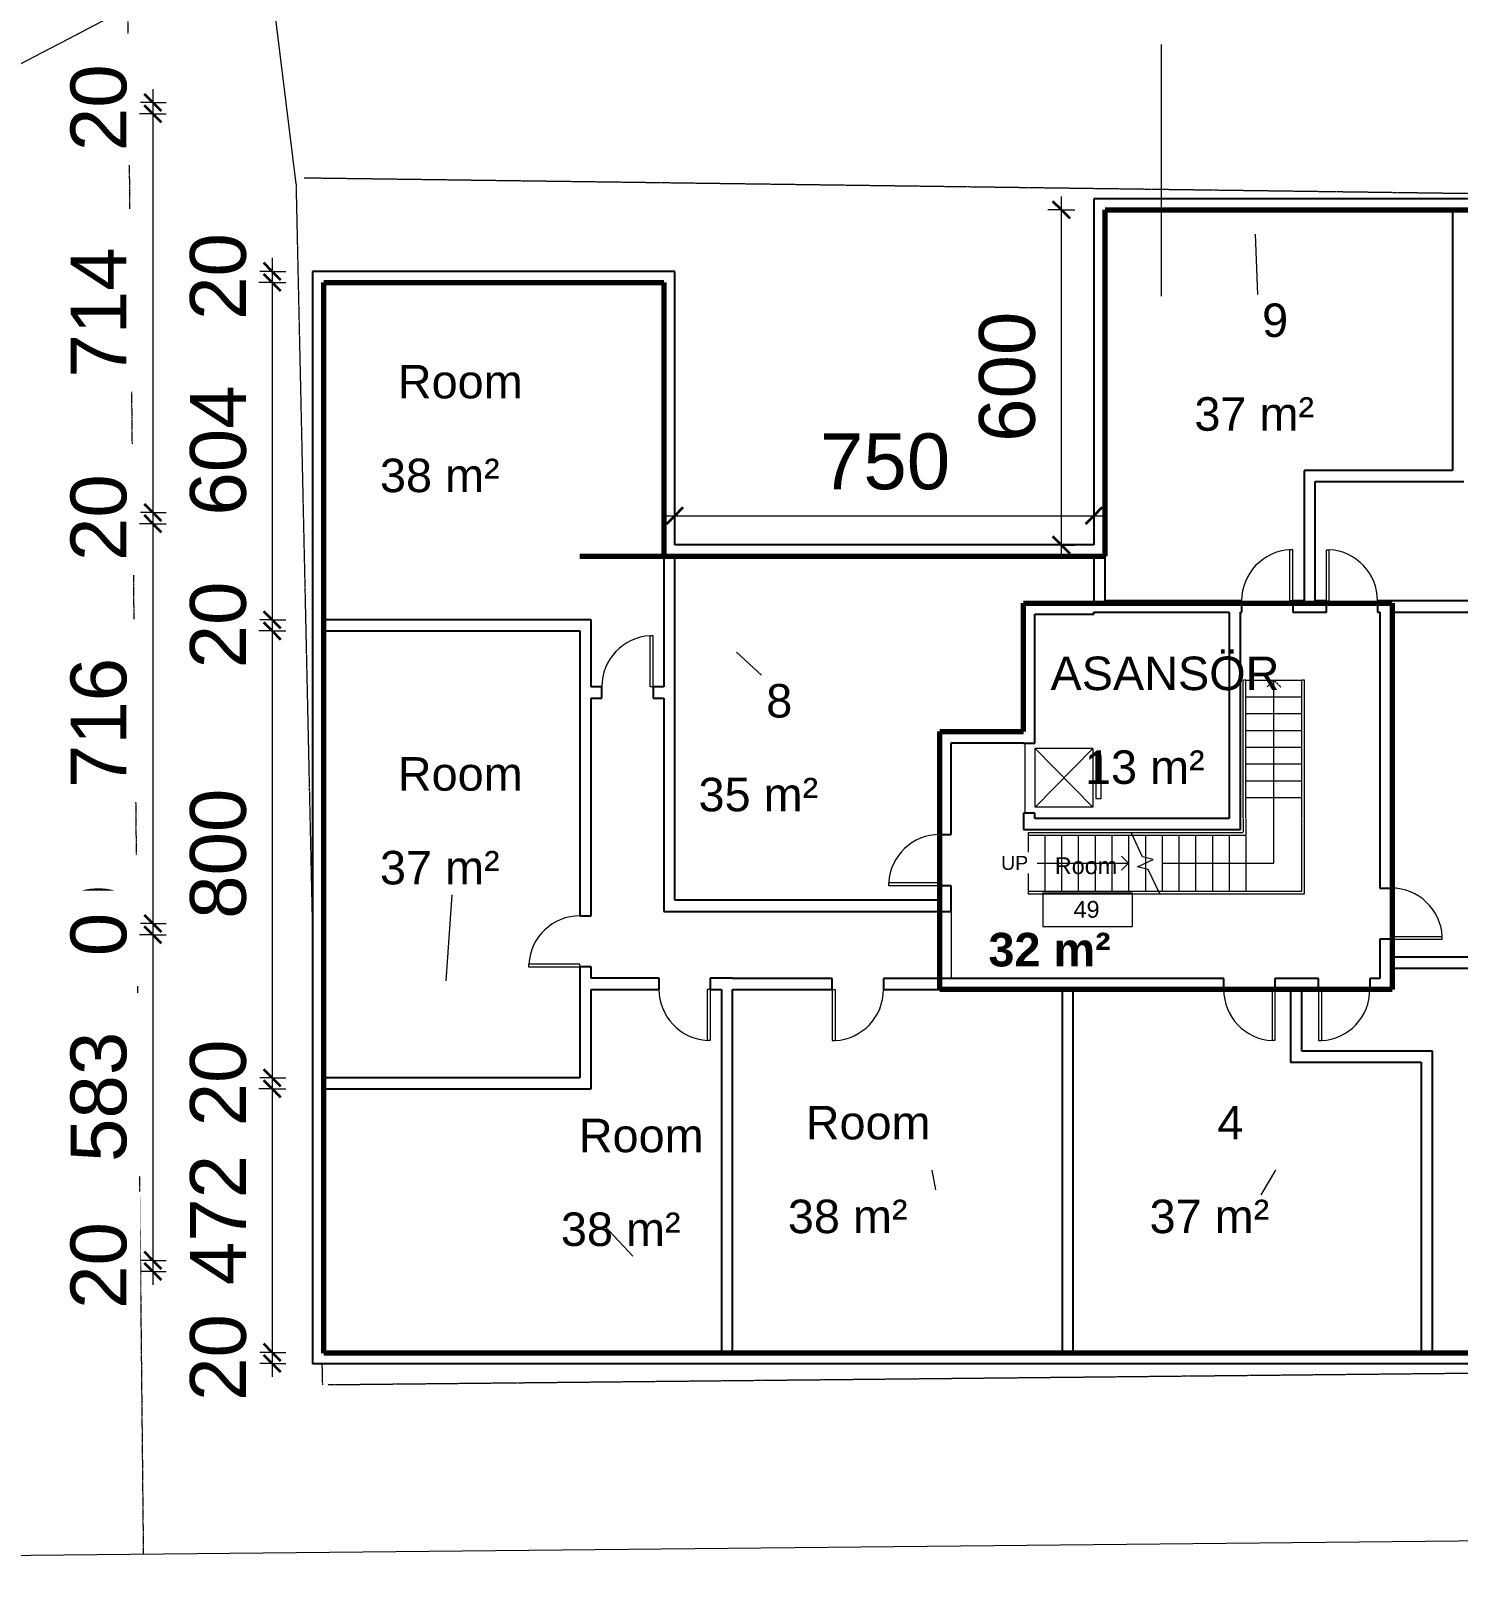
# Model space of a CAD drawing. Header units: millimetres. Extents: x -44686 to 44686, y -36527 to 36527.
# Drawn here: x -202 to 25350, y -16738 to 10827 of the extents above; entities that cross this region are included whole.
import ezdxf

# ---------------------------------------------------------------- set-up
doc = ezdxf.new("R2010")
doc.units = ezdxf.units.MM
for name, pattern in [('Center', [29.999999, 12, -6, 6, -6]), ('Demolished', [4.8, 3.2, -1.6]), ('Overhead', [3.96875, 2.38125, -1.5875])]:
    doc.linetypes.add(name, pattern=pattern)
for name, color, linetype, lineweight in [('A-ANNO-DIMS', 211, 'Continuous', 9), ('A-ANNO-DIMS-100', 211, 'Continuous', 9), ('A-AREA', 32, 'Continuous', 9), ('A-AREA-BNDY', 1, 'Continuous', 70), ('A-AREA-IDEN', 2, 'Continuous', 9), ('A-DETL', 90, 'Continuous', 9), ('A-DETL-CNTR', 5, 'Center', 9), ('A-DETL-DEMO', 6, 'Demolished', 9), ('A-DOOR', 31, 'Continuous', 9), ('A-WALL', 113, 'Continuous', 9), ('Q-SPCQ', 91, 'Continuous', 9), ('S-STRS', 31, 'Continuous', 9), ('S-STRS-ANNO', 31, 'Overhead', 9), ('S-STRS-IDEN', 31, 'Continuous', 9), ('S-STRS-MBND', 31, 'Overhead', 9)]:
    doc.layers.add(name, color=color, linetype=linetype, lineweight=lineweight)
doc.styles.add('Arial', font='arial.ttf', dxfattribs={"height": 250})
doc.styles.add('Arial_1', font='arial.ttf', dxfattribs={"height": 600})
doc.styles.add('Arial_2', font='arial.ttf', dxfattribs={"height": 300})
doc.styles.add('Arial_3', font='arial.ttf', dxfattribs={"height": 1000})
doc.styles.add('Arial_B', font='arialbd.ttf', dxfattribs={"height": 600})
doc.dimstyles.new('Diagonal_-_2_5mm_Arial_3', dxfattribs={"dimscale": 304.8, "dimtxt": 1020.2594, "dimasz": 0.984252, "dimexe": 0.787402, "dimexo": 0.0625, "dimgap": 0.574147, "dimtad": 1, "dimdec": 0, "dimlfac": 0.1, "dimzin": 0, "dimdsep": 46, "dimtxsty": 'Arial_3', "dimblk1": 'OBLIQUE', "dimblk2": 'OBLIQUE', "dimsah": 1, "dimcen": 0.09, "dimdle": 0.787402, "dimazin": 0, "dimtfac": 1, "dimtdec": 4, "dimtix": 1, "dimtmove": 0, "dimatfit": 3, "dimfxl": 0.787402, "dimfxlon": 1, "dimtvp": 1, "dimtfill": 1, "dimtolj": 1, "dimtzin": 0, "dimarcsym": 2})

# ---------------------------------------------------------------- blocks, each defined once
blk = doc.blocks.new('M_Single-Flush - 0915 x 2134mm-469506-Level 1')
at = {"layer": 'A-DOOR', "lineweight": 18}
for p, q in [((406, -100), (406, -1015)), ((458, -100), (406, -100)), ((458, -100), (458, -1015)), ((458, -1015), (406, -1015))]:
    blk.add_line(p, q, dxfattribs=at)
at = {"layer": 'A-DOOR'}
blk.add_arc((458, -100), 917, 180, 266.8107, dxfattribs=at)
blk = doc.blocks.new('M_Single-Flush - 0915 x 2134mm-469677-Level 1')
at = {"layer": 'A-DOOR', "lineweight": 18}
for p, q in [((406, 100), (406, 1015)), ((458, 1015), (406, 1015)), ((458, 100), (458, 1015)), ((458, 100), (406, 100))]:
    blk.add_line(p, q, dxfattribs=at)
at = {"layer": 'A-DOOR'}
blk.add_arc((458, 100), 917, 93.1893, 180, dxfattribs=at)
blk = doc.blocks.new('M_Electric Lift-4 person wall based - Type 1-505162-Level 1')
at = {"layer": 'Q-SPCQ'}
for p, q in [((-505, 75), (750, 75)), ((650, -1140), (-400, -105)), ((650, -105), (-400, -1140)), ((-400, -105), (650, -105)), ((-400, -1140), (-400, -105)), ((650, -1140), (650, -105)), ((650, -1140), (-400, -1140)), ((-245, -1190), (-245, -1290)), ((525, -1190), (-245, -1190)), ((-245, -1290), (525, -1290)), ((525, -1290), (525, -1190))]:
    blk.add_line(p, q, dxfattribs=at)
blk = doc.blocks.new('M_Room Tag xxx - Room Tag-387598-Level 1')
at = {"layer": 'A-AREA-IDEN'}
for p, q in [((-8, 3), (8, 3)), ((-8, 3), (-8, -3)), ((8, 3), (8, -3)), ((-8, -3), (8, -3))]:
    blk.add_line(p, q, dxfattribs=at)
blk = doc.blocks.new('DIMBLOCK31-Level 1')
at = {"layer": 'A-ANNO-DIMS-100', "lineweight": 35}
for p, q in [((4121, 6519), (3971, 6669)), ((4121, 6319), (3971, 6469)), ((4121, 6519), (4271, 6369)), ((4121, 6319), (4271, 6169))]:
    blk.add_line(p, q, dxfattribs=at)
at = {"layer": 'A-ANNO-DIMS-100'}
for p, q in [((4121, 6759), (4121, 6319)), ((4121, 6519), (3881, 6519)), ((4121, 6519), (4361, 6519)), ((4121, 6319), (3881, 6319)), ((4121, 6319), (4361, 6319))]:
    blk.add_line(p, q, dxfattribs=at)
at = {"layer": 'A-ANNO-DIMS-100', "color": 0, "insert": (2648, 5650), "char_height": 1000, "width": 1845.88, "attachment_point": 1, "rotation": 90, "line_spacing_factor": 0.941778, "style": 'Arial_3', "bg_fill": 3, "box_fill_scale": 1.25, "bg_fill_color": 256, "bg_fill_true_color": 13158600, "bg_fill_transparency": 0}
blk.add_mtext('20', dxfattribs=at)
blk = doc.blocks.new('_Oblique')
at = {"color": 0, "linetype": 'ByBlock', "lineweight": -2}
blk.add_line((-0.5, -0.5), (0.5, 0.5), dxfattribs=at)
blk = doc.blocks.new('DIMBLOCK32-Level 1')
at = {"layer": 'A-ANNO-DIMS-100', "lineweight": 35}
for p, q in [((4121, 6319), (3971, 6469)), ((4121, 6319), (4271, 6169)), ((4121, 280), (3971, 430)), ((4121, 280), (4271, 130))]:
    blk.add_line(p, q, dxfattribs=at)
at = {"layer": 'A-ANNO-DIMS-100'}
for p, q in [((4121, 6319), (3881, 6319)), ((4121, 6319), (4121, 280)), ((4121, 6319), (4361, 6319)), ((4121, 280), (3881, 280)), ((4121, 280), (4361, 280))]:
    blk.add_line(p, q, dxfattribs=at)
at = {"layer": 'A-ANNO-DIMS-100', "color": 0, "insert": (2648, 2146), "char_height": 1000, "width": 2768.83, "attachment_point": 1, "rotation": 90, "line_spacing_factor": 0.941778, "style": 'Arial_3', "bg_fill": 3, "box_fill_scale": 1.25, "bg_fill_color": 256, "bg_fill_true_color": 13158600, "bg_fill_transparency": 0}
blk.add_mtext('604', dxfattribs=at)
blk = doc.blocks.new('DIMBLOCK33-Level 1')
at = {"layer": 'A-ANNO-DIMS-100'}
for p, q in [((4121, 280), (3881, 280)), ((4121, 280), (4121, 80)), ((4121, 280), (4361, 280)), ((4121, 80), (3881, 80)), ((4121, 80), (4361, 80))]:
    blk.add_line(p, q, dxfattribs=at)
at = {"layer": 'A-ANNO-DIMS-100', "lineweight": 35}
for p, q in [((4121, 280), (3971, 430)), ((4121, 280), (4271, 130)), ((4121, 80), (3971, 230)), ((4121, 80), (4271, -70))]:
    blk.add_line(p, q, dxfattribs=at)
at = {"layer": 'A-ANNO-DIMS-100', "color": 0, "insert": (2648, -589), "char_height": 1000, "width": 1845.88, "attachment_point": 1, "rotation": 90, "line_spacing_factor": 0.941778, "style": 'Arial_3', "bg_fill": 3, "box_fill_scale": 1.25, "bg_fill_color": 256, "bg_fill_true_color": 13158600, "bg_fill_transparency": 0}
blk.add_mtext('20', dxfattribs=at)
blk = doc.blocks.new('DIMBLOCK34-Level 1')
at = {"layer": 'A-ANNO-DIMS-100'}
for p, q in [((4121, 80), (3881, 80)), ((4121, 80), (4121, -7920)), ((4121, 80), (4361, 80)), ((4121, -7920), (3881, -7920)), ((4121, -7920), (4361, -7920))]:
    blk.add_line(p, q, dxfattribs=at)
at = {"layer": 'A-ANNO-DIMS-100', "lineweight": 35}
for p, q in [((4121, 80), (3971, 230)), ((4121, 80), (4271, -70)), ((4121, -7920), (3971, -7770)), ((4121, -7920), (4271, -8070))]:
    blk.add_line(p, q, dxfattribs=at)
at = {"layer": 'A-ANNO-DIMS-100', "color": 0, "insert": (2648, -5074), "char_height": 1000, "width": 2768.83, "attachment_point": 1, "rotation": 90, "line_spacing_factor": 0.941778, "style": 'Arial_3', "bg_fill": 3, "box_fill_scale": 1.25, "bg_fill_color": 256, "bg_fill_true_color": 13158600, "bg_fill_transparency": 0}
blk.add_mtext('800', dxfattribs=at)
blk = doc.blocks.new('DIMBLOCK35-Level 1')
at = {"layer": 'A-ANNO-DIMS-100'}
for p, q in [((4121, -7920), (3881, -7920)), ((4121, -7920), (4121, -8120)), ((4121, -7920), (4361, -7920)), ((4121, -8120), (3881, -8120)), ((4121, -8120), (4361, -8120))]:
    blk.add_line(p, q, dxfattribs=at)
at = {"layer": 'A-ANNO-DIMS-100', "lineweight": 35}
for p, q in [((4121, -7920), (3971, -7770)), ((4121, -8120), (3971, -7970)), ((4121, -7920), (4271, -8070)), ((4121, -8120), (4271, -8270))]:
    blk.add_line(p, q, dxfattribs=at)
at = {"layer": 'A-ANNO-DIMS-100', "color": 0, "insert": (2648, -8789), "char_height": 1000, "width": 1845.88, "attachment_point": 1, "rotation": 90, "line_spacing_factor": 0.941778, "style": 'Arial_3', "bg_fill": 3, "box_fill_scale": 1.25, "bg_fill_color": 256, "bg_fill_true_color": 13158600, "bg_fill_transparency": 0}
blk.add_mtext('20', dxfattribs=at)
blk = doc.blocks.new('DIMBLOCK36-Level 1')
at = {"layer": 'A-ANNO-DIMS-100', "lineweight": 35}
for p, q in [((4121, -8120), (3971, -7970)), ((4121, -8120), (4271, -8270)), ((4121, -12837), (3971, -12687)), ((4121, -12837), (4271, -12987))]:
    blk.add_line(p, q, dxfattribs=at)
at = {"layer": 'A-ANNO-DIMS-100'}
for p, q in [((4121, -8120), (3881, -8120)), ((4121, -8120), (4121, -12837)), ((4121, -8120), (4361, -8120)), ((4121, -12837), (3881, -12837)), ((4121, -12837), (4361, -12837))]:
    blk.add_line(p, q, dxfattribs=at)
at = {"layer": 'A-ANNO-DIMS-100', "color": 0, "insert": (2648, -11632), "char_height": 1000, "width": 2768.83, "attachment_point": 1, "rotation": 90, "line_spacing_factor": 0.941778, "style": 'Arial_3', "bg_fill": 3, "box_fill_scale": 1.25, "bg_fill_color": 256, "bg_fill_true_color": 13158600, "bg_fill_transparency": 0}
blk.add_mtext('472', dxfattribs=at)
blk = doc.blocks.new('DIMBLOCK37-Level 1')
at = {"layer": 'A-ANNO-DIMS-100'}
for p, q in [((4121, -12837), (3881, -12837)), ((4121, -12837), (4121, -13277)), ((4121, -12837), (4361, -12837)), ((4121, -13037), (3881, -13037)), ((4121, -13037), (4361, -13037))]:
    blk.add_line(p, q, dxfattribs=at)
at = {"layer": 'A-ANNO-DIMS-100', "lineweight": 35}
for p, q in [((4121, -12837), (3971, -12687)), ((4121, -13037), (3971, -12887)), ((4121, -12837), (4271, -12987)), ((4121, -13037), (4271, -13187))]:
    blk.add_line(p, q, dxfattribs=at)
at = {"layer": 'A-ANNO-DIMS-100', "color": 0, "insert": (2648, -13706), "char_height": 1000, "width": 1845.88, "attachment_point": 1, "rotation": 90, "line_spacing_factor": 0.941778, "style": 'Arial_3', "bg_fill": 3, "box_fill_scale": 1.25, "bg_fill_color": 256, "bg_fill_true_color": 13158600, "bg_fill_transparency": 0}
blk.add_mtext('20', dxfattribs=at)
blk = doc.blocks.new('DIMBLOCK38-Level 1')
at = {"layer": 'A-ANNO-DIMS-100', "lineweight": 35}
for p, q in [((18246, 7619), (18096, 7769)), ((18246, 7619), (18396, 7469)), ((18246, 1619), (18096, 1769)), ((18246, 1619), (18396, 1469))]:
    blk.add_line(p, q, dxfattribs=at)
at = {"layer": 'A-ANNO-DIMS-100'}
for p, q in [((18246, 1379), (18246, 7859)), ((18246, 7619), (18006, 7619)), ((18246, 7619), (18486, 7619)), ((18246, 1619), (18006, 1619)), ((18246, 1619), (18486, 1619))]:
    blk.add_line(p, q, dxfattribs=at)
at = {"layer": 'A-ANNO-DIMS-100', "color": 0, "insert": (16772, 3466), "char_height": 1000, "width": 2768.83, "attachment_point": 1, "rotation": 90, "line_spacing_factor": 0.941778, "style": 'Arial_3', "bg_fill": 3, "box_fill_scale": 1.25, "bg_fill_color": 256, "bg_fill_true_color": 13158600, "bg_fill_transparency": 0}
blk.add_mtext('600', dxfattribs=at)
blk = doc.blocks.new('DIMBLOCK39-Level 1')
at = {"layer": 'A-ANNO-DIMS-100'}
for p, q in [((11329, 2144), (11329, 2384)), ((18829, 2144), (18829, 2384)), ((11089, 2144), (19069, 2144)), ((11329, 2144), (11329, 1904)), ((18829, 2144), (18829, 1904))]:
    blk.add_line(p, q, dxfattribs=at)
at = {"layer": 'A-ANNO-DIMS-100', "lineweight": 35}
for p, q in [((11329, 2144), (11479, 2294)), ((18829, 2144), (18979, 2294)), ((11329, 2144), (11179, 1994)), ((18829, 2144), (18679, 1994))]:
    blk.add_line(p, q, dxfattribs=at)
at = {"layer": 'A-ANNO-DIMS-100', "color": 0, "insert": (13925, 3617), "char_height": 1000, "width": 2768.83, "attachment_point": 1, "line_spacing_factor": 0.941778, "style": 'Arial_3', "bg_fill": 3, "box_fill_scale": 1.25, "bg_fill_color": 256, "bg_fill_true_color": 13158600, "bg_fill_transparency": 0}
blk.add_mtext('750', dxfattribs=at)
blk = doc.blocks.new('DIMBLOCK46-Level 1')
at = {"layer": 'A-ANNO-DIMS-100', "lineweight": 35}
for p, q in [((1982, 9541), (1832, 9691)), ((1982, 9341), (1832, 9491)), ((1982, 9541), (2132, 9391)), ((1982, 9341), (2132, 9191))]:
    blk.add_line(p, q, dxfattribs=at)
at = {"layer": 'A-ANNO-DIMS-100'}
for p, q in [((1982, 9781), (1982, 9341)), ((1982, 9541), (1742, 9541)), ((1982, 9541), (2222, 9541)), ((1982, 9341), (1742, 9341)), ((1982, 9341), (2222, 9341))]:
    blk.add_line(p, q, dxfattribs=at)
at = {"layer": 'A-ANNO-DIMS-100', "color": 0, "insert": (509, 8672), "char_height": 1000, "width": 1845.88, "attachment_point": 1, "rotation": 90, "line_spacing_factor": 0.941778, "style": 'Arial_3', "bg_fill": 3, "box_fill_scale": 1.25, "bg_fill_color": 256, "bg_fill_true_color": 13158600, "bg_fill_transparency": 0}
blk.add_mtext('20', dxfattribs=at)
blk = doc.blocks.new('DIMBLOCK47-Level 1')
at = {"layer": 'A-ANNO-DIMS-100', "lineweight": 35}
for p, q in [((1982, 9341), (1832, 9491)), ((1982, 9341), (2132, 9191)), ((1982, 2201), (1832, 2351)), ((1982, 2201), (2132, 2051))]:
    blk.add_line(p, q, dxfattribs=at)
at = {"layer": 'A-ANNO-DIMS-100'}
for p, q in [((1982, 9341), (1742, 9341)), ((1982, 9341), (1982, 2201)), ((1982, 9341), (2222, 9341)), ((1982, 2201), (1742, 2201)), ((1982, 2201), (2222, 2201))]:
    blk.add_line(p, q, dxfattribs=at)
at = {"layer": 'A-ANNO-DIMS-100', "color": 0, "insert": (509, 4617), "char_height": 1000, "width": 2768.83, "attachment_point": 1, "rotation": 90, "line_spacing_factor": 0.941778, "style": 'Arial_3', "bg_fill": 3, "box_fill_scale": 1.25, "bg_fill_color": 256, "bg_fill_true_color": 13158600, "bg_fill_transparency": 0}
blk.add_mtext('714', dxfattribs=at)
blk = doc.blocks.new('DIMBLOCK48-Level 1')
at = {"layer": 'A-ANNO-DIMS-100', "lineweight": 35}
for p, q in [((1982, 2201), (1832, 2351)), ((1982, 2001), (1832, 2151)), ((1982, 2201), (2132, 2051)), ((1982, 2001), (2132, 1851))]:
    blk.add_line(p, q, dxfattribs=at)
at = {"layer": 'A-ANNO-DIMS-100'}
for p, q in [((1982, 2201), (1742, 2201)), ((1982, 2001), (1742, 2001)), ((1982, 2201), (1982, 2001)), ((1982, 2201), (2222, 2201)), ((1982, 2001), (2222, 2001))]:
    blk.add_line(p, q, dxfattribs=at)
at = {"layer": 'A-ANNO-DIMS-100', "color": 0, "insert": (509, 1332), "char_height": 1000, "width": 1845.88, "attachment_point": 1, "rotation": 90, "line_spacing_factor": 0.941778, "style": 'Arial_3', "bg_fill": 3, "box_fill_scale": 1.25, "bg_fill_color": 256, "bg_fill_true_color": 13158600, "bg_fill_transparency": 0}
blk.add_mtext('20', dxfattribs=at)
blk = doc.blocks.new('DIMBLOCK49-Level 1')
at = {"layer": 'A-ANNO-DIMS-100'}
for p, q in [((1982, 2001), (1742, 2001)), ((1982, 2001), (1982, -5159)), ((1982, 2001), (2222, 2001)), ((1982, -5159), (1742, -5159)), ((1982, -5159), (2222, -5159))]:
    blk.add_line(p, q, dxfattribs=at)
at = {"layer": 'A-ANNO-DIMS-100', "lineweight": 35}
for p, q in [((1982, 2001), (1832, 2151)), ((1982, 2001), (2132, 1851)), ((1982, -5159), (1832, -5009)), ((1982, -5159), (2132, -5309))]:
    blk.add_line(p, q, dxfattribs=at)
at = {"layer": 'A-ANNO-DIMS-100', "color": 0, "insert": (509, -2733), "char_height": 1000, "width": 2768.83, "attachment_point": 1, "rotation": 90, "line_spacing_factor": 0.941778, "style": 'Arial_3', "bg_fill": 3, "box_fill_scale": 1.25, "bg_fill_color": 256, "bg_fill_true_color": 13158600, "bg_fill_transparency": 0}
blk.add_mtext('716', dxfattribs=at)
blk = doc.blocks.new('DIMBLOCK50-Level 1')
at = {"layer": 'A-ANNO-DIMS-100'}
for q in [(1742, -5159), (1742, -5159), (1982, -5159), (2222, -5159), (2222, -5159)]:
    blk.add_line((1982, -5159), q, dxfattribs=at)
at = {"layer": 'A-ANNO-DIMS-100', "lineweight": 35}
for q in [(1832, -5009), (1832, -5009), (2132, -5309), (2132, -5309)]:
    blk.add_line((1982, -5159), q, dxfattribs=at)
at = {"layer": 'A-ANNO-DIMS-100', "color": 0, "insert": (509, -5543), "char_height": 1000, "width": 922.94, "attachment_point": 1, "rotation": 90, "line_spacing_factor": 0.941778, "style": 'Arial_3', "bg_fill": 3, "box_fill_scale": 1.25, "bg_fill_color": 256, "bg_fill_true_color": 13158600, "bg_fill_transparency": 0}
blk.add_mtext('\\fArial|b0|i0|c162|p34|;0', dxfattribs=at)
blk = doc.blocks.new('DIMBLOCK51-Level 1')
at = {"layer": 'A-ANNO-DIMS-100'}
for p, q in [((1982, -5159), (1742, -5159)), ((1982, -5159), (1982, -5359)), ((1982, -5159), (2222, -5159)), ((1982, -5359), (1742, -5359)), ((1982, -5359), (2222, -5359))]:
    blk.add_line(p, q, dxfattribs=at)
at = {"layer": 'A-ANNO-DIMS-100', "lineweight": 35}
for p, q in [((1982, -5159), (1832, -5009)), ((1982, -5359), (1832, -5209)), ((1982, -5159), (2132, -5309)), ((1982, -5359), (2132, -5509))]:
    blk.add_line(p, q, dxfattribs=at)
at = {"layer": 'A-ANNO-DIMS-100', "color": 0, "insert": (509, -6028), "char_height": 1000, "width": 1845.88, "attachment_point": 1, "rotation": 90, "line_spacing_factor": 0.941778, "style": 'Arial_3', "bg_fill": 3, "box_fill_scale": 1.25, "bg_fill_color": 256, "bg_fill_true_color": 13158600, "bg_fill_transparency": 0}
blk.add_mtext('20', dxfattribs=at)
blk = doc.blocks.new('DIMBLOCK52-Level 1')
at = {"layer": 'A-ANNO-DIMS-100', "lineweight": 35}
for q in [(1832, -5209), (1832, -5209), (2132, -5509), (2132, -5509)]:
    blk.add_line((1982, -5359), q, dxfattribs=at)
at = {"layer": 'A-ANNO-DIMS-100'}
for q in [(1742, -5359), (1742, -5359), (1982, -5359), (2222, -5359), (2222, -5359)]:
    blk.add_line((1982, -5359), q, dxfattribs=at)
at = {"layer": 'A-ANNO-DIMS-100', "color": 0, "insert": (509, -5743), "char_height": 1000, "width": 922.94, "attachment_point": 1, "rotation": 90, "line_spacing_factor": 0.941778, "style": 'Arial_3', "bg_fill": 3, "box_fill_scale": 1.25, "bg_fill_color": 256, "bg_fill_true_color": 13158600, "bg_fill_transparency": 0}
blk.add_mtext('\\fArial|b0|i0|c162|p34|;0', dxfattribs=at)
blk = doc.blocks.new('DIMBLOCK53-Level 1')
at = {"layer": 'A-ANNO-DIMS-100', "lineweight": 35}
for p, q in [((1982, -5359), (1832, -5209)), ((1982, -5359), (2132, -5509)), ((1982, -11189), (1832, -11039)), ((1982, -11189), (2132, -11339))]:
    blk.add_line(p, q, dxfattribs=at)
at = {"layer": 'A-ANNO-DIMS-100'}
for p, q in [((1982, -5359), (1742, -5359)), ((1982, -5359), (1982, -11189)), ((1982, -5359), (2222, -5359)), ((1982, -11189), (1742, -11189)), ((1982, -11189), (2222, -11189))]:
    blk.add_line(p, q, dxfattribs=at)
at = {"layer": 'A-ANNO-DIMS-100', "color": 0, "insert": (509, -9427), "char_height": 1000, "width": 2768.83, "attachment_point": 1, "rotation": 90, "line_spacing_factor": 0.941778, "style": 'Arial_3', "bg_fill": 3, "box_fill_scale": 1.25, "bg_fill_color": 256, "bg_fill_true_color": 13158600, "bg_fill_transparency": 0}
blk.add_mtext('583', dxfattribs=at)
blk = doc.blocks.new('DIMBLOCK54-Level 1')
at = {"layer": 'A-ANNO-DIMS-100'}
for p, q in [((1982, -11189), (1742, -11189)), ((1982, -11189), (1982, -11629)), ((1982, -11189), (2222, -11189)), ((1982, -11389), (1742, -11389)), ((1982, -11389), (2222, -11389))]:
    blk.add_line(p, q, dxfattribs=at)
at = {"layer": 'A-ANNO-DIMS-100', "lineweight": 35}
for p, q in [((1982, -11189), (1832, -11039)), ((1982, -11389), (1832, -11239)), ((1982, -11189), (2132, -11339)), ((1982, -11389), (2132, -11539))]:
    blk.add_line(p, q, dxfattribs=at)
at = {"layer": 'A-ANNO-DIMS-100', "color": 0, "insert": (509, -12058), "char_height": 1000, "width": 1845.88, "attachment_point": 1, "rotation": 90, "line_spacing_factor": 0.941778, "style": 'Arial_3', "bg_fill": 3, "box_fill_scale": 1.25, "bg_fill_color": 256, "bg_fill_true_color": 13158600, "bg_fill_transparency": 0}
blk.add_mtext('20', dxfattribs=at)

msp = doc.modelspace()

# ---------------------------------------------------------------- linework, layer by layer
at = {"layer": 'A-AREA'}
msp.add_line((16270.6, -4940), (16270.6, -6140), dxfattribs=at)
at = {"layer": 'A-AREA-BNDY'}
for p, q in [((19028.9, 1420), (19028.9, 7619.5)), ((19028.9, 7619.5), (30068.3, 7619.5)), ((5043.7, 6320), (11128.9, 6320)), ((5043.7, -12853.6), (5043.7, 6320)), ((11128.9, 6320), (11128.9, 1420)), ((9628.9, 1420), (18828.9, 1420)), ((18828.9, 1420), (19028.9, 1420)), ((17570.6, 579.5), (24170.6, 579.5)), ((17570.6, -1720.5), (17570.6, 579.5)), ((24170.6, 579.5), (24170.6, -6340)), ((16070.6, -6340), (16070.6, -1720.5)), ((16070.6, -1720.5), (17570.6, -1720.5)), ((24170.6, -6340), (16070.6, -6340)), ((29051.5, -12853.6), (5043.7, -12853.6))]:
    msp.add_line(p, q, dxfattribs=at)
at = {"layer": 'A-AREA-IDEN'}
for p, q in [((20037.2, 6073.1), (20036.7, 10580.8)), ((21715.4, 7182.3), (21757.7, 6105)), ((12432.6, -302.1), (12881, -709.2)), ((7233.8, -6185.7), (7338.9, -4643)), ((15996.5, -9926.9), (15931.4, -9575.2)), ((21825.3, -10013.9), (22085.6, -9575.2)), ((10068, -10568.8), (10577.8, -11117.2))]:
    msp.add_line(p, q, dxfattribs=at)
at = {"layer": 'A-DETL'}
for p, q in [((4551.4, 8086.4), (3663.1, 15272.5)), ((-26656.9, -16737.5), (33483.1, -16127.5))]:
    msp.add_line(p, q, dxfattribs=at)
at = {"layer": 'A-DETL-CNTR'}
for p, q in [((4843.7, -5221.1), (4551.4, 8086.4)), ((35269.2, 7779.6), (4687.6, 8189.1)), ((5023.7, -13417.2), (5015.4, -13036.7)), ((5123.7, -13415), (29203.8, -13170.8))]:
    msp.add_line(p, q, dxfattribs=at)
at = {"layer": 'A-DETL-DEMO'}
msp.add_line((1490.1, 15267.4), (1811.8, -16448.8), dxfattribs=at)
at = {"layer": 'A-WALL', "lineweight": 25}
for p, q in [((30268.3, 7819.5), (18828.9, 7819.5)), ((18828.9, 7819.5), (18828.9, 1619.5)), ((19028.9, 7619.5), (25249.8, 7619.5)), ((19028.9, 619.5), (19028.9, 7619.5)), ((25249.8, 7619.5), (25249.8, 2954.5)), ((4843.7, 6519.5), (4843.7, -13036.7)), ((11328.9, 6519.5), (4843.7, 6519.5)), ((11328.9, 1619.5), (11328.9, 6519.5)), ((5043.7, 280), (5043.7, 6319.5)), ((5043.7, 6319.5), (11128.9, 6319.5)), ((11128.9, 6319.5), (11128.9, -920.5)), ((22589.8, 2954.5), (22589.8, 619.5)), ((25249.8, 2954.5), (22589.8, 2954.5)), ((22789.8, 619.5), (22789.8, 2754.5)), ((22789.8, 2754.5), (25449.8, 2754.5)), ((18828.9, 1619.5), (11328.9, 1619.5)), ((11328.9, -4740), (11328.9, 1419.5)), ((11328.9, 1419.5), (18828.9, 1419.5)), ((18828.9, 1419.5), (18828.9, 579.5)), ((17570.6, 579.5), (17570.6, -1720.5)), ((18828.9, 579.5), (17570.6, 579.5)), ((21474.8, 619.5), (19028.9, 619.5)), ((21474.8, 419.5), (21474.8, 619.5)), ((22589.8, 619.5), (22389.8, 619.5)), ((22389.8, 619.5), (22389.8, 419.5)), ((22989.8, 619.5), (22789.8, 619.5)), ((22989.8, 419.5), (22989.8, 619.5)), ((30068.9, 619.5), (23904.8, 619.5)), ((23904.8, 619.5), (23904.8, 419.5)), ((9828.9, 280), (5043.7, 280)), ((9828.9, -920.5), (9828.9, 280)), ((17770.6, -1926.3), (17770.6, 379.5)), ((17770.6, 379.5), (18828.9, 379.5)), ((18828.9, 379.5), (18828.9, 419.5)), ((18828.9, 419.5), (21249.8, 419.5)), ((21249.8, 419.5), (21249.8, -3276.3)), ((21449.8, -3476.3), (21449.8, 419.5)), ((21449.8, 419.5), (21474.8, 419.5)), ((22389.8, 419.5), (22989.8, 419.5)), ((23904.8, 419.5), (23948.9, 419.5)), ((23948.9, 419.5), (23948.9, -4525)), ((24148.9, -4525), (24148.9, 419.5)), ((24148.9, 419.5), (30068.9, 419.5)), ((5043.7, -7920), (5043.7, 80)), ((5043.7, 80), (9628.9, 80)), ((9628.9, 80), (9628.9, -5021.7)), ((10021.4, -920.5), (9828.9, -920.5)), ((10021.4, -1120.5), (10021.4, -920.5)), ((11128.9, -920.5), (10936.4, -920.5)), ((10936.4, -920.5), (10936.4, -1120.5)), ((9828.9, -5021.7), (9828.9, -1120.5)), ((9828.9, -1120.5), (10021.4, -1120.5)), ((10936.4, -1120.5), (11128.9, -1120.5)), ((11128.9, -1120.5), (11128.9, -4940)), ((16070.6, -1720.5), (16070.6, -3565.5)), ((17570.6, -1720.5), (16070.6, -1720.5)), ((16270.6, -3565.5), (16270.6, -1920.5)), ((16270.6, -1920.5), (17570.6, -1920.5)), ((17570.6, -1920.5), (17570.6, -1926.3)), ((17570.6, -1926.3), (17770.6, -1926.3)), ((17570.6, -3181.3), (17570.6, -3476.3)), ((17770.6, -3181.3), (17570.6, -3181.3)), ((17770.6, -3276.3), (17770.6, -3181.3)), ((21249.8, -3276.3), (17770.6, -3276.3)), ((16070.6, -3565.5), (16270.6, -3565.5)), ((17570.6, -3476.3), (21449.8, -3476.3)), ((16270.6, -4480.5), (16070.6, -4480.5)), ((16070.6, -4480.5), (16070.6, -4740)), ((16270.6, -4940), (16270.6, -4480.5)), ((23948.9, -4525), (24148.9, -4525)), ((11128.9, -4940), (16270.6, -4940)), ((16070.6, -4740), (11328.9, -4740)), ((9628.9, -5021.7), (9828.9, -5021.7)), ((24148.9, -5440), (23948.9, -5440)), ((23948.9, -5440), (23948.9, -6140)), ((24148.9, -5760), (24148.9, -5440)), ((30068.9, -5760), (24148.9, -5760)), ((9628.9, -5936.7), (9628.9, -7920)), ((9828.9, -5936.7), (9628.9, -5936.7)), ((9828.9, -6136.7), (9828.9, -5936.7)), ((24148.9, -6140), (24148.9, -5960)), ((24148.9, -5960), (30068.9, -5960)), ((11044.8, -6136.7), (9828.9, -6136.7)), ((9828.9, -8120), (9828.9, -6336.7)), ((9828.9, -6336.7), (11044.8, -6336.7)), ((11044.8, -6336.7), (11044.8, -6136.7)), ((12359.8, -6136.7), (11959.8, -6136.7)), ((11959.8, -6136.7), (11959.8, -6336.7)), ((11959.8, -6336.7), (12159.8, -6336.7)), ((12159.8, -6336.7), (12159.8, -12836.7)), ((12359.8, -6140), (12359.8, -6136.7)), ((14144.8, -6140), (12359.8, -6140)), ((14144.8, -6340), (14144.8, -6140)), ((21153.9, -6140), (15059.8, -6140)), ((15059.8, -6140), (15059.8, -6340)), ((21153.9, -6340), (21153.9, -6140)), ((22851.4, -6140), (22068.9, -6140)), ((22068.9, -6140), (22068.9, -6340)), ((22851.4, -6340), (22851.4, -6140)), ((23948.9, -6140), (23766.4, -6140)), ((23766.4, -6140), (23766.4, -6340)), ((24163.4, -6140), (24148.9, -6140)), ((24163.4, -6340), (24163.4, -6140)), ((12359.8, -6340), (14144.8, -6340)), ((12359.8, -12836.7), (12359.8, -6340)), ((15059.8, -6340), (18259.8, -6340)), ((18259.8, -6340), (18259.8, -12836.7)), ((18459.8, -12836.7), (18459.8, -6340)), ((18459.8, -6340), (21153.9, -6340)), ((22068.9, -6340), (22348.9, -6340)), ((22348.9, -6340), (22348.9, -7641.3)), ((22548.9, -6340), (22851.4, -6340)), ((22548.9, -7441.3), (22548.9, -6340)), ((23766.4, -6340), (24163.4, -6340)), ((24888.9, -7441.3), (22548.9, -7441.3)), ((24888.9, -12836.7), (24888.9, -7441.3)), ((22348.9, -7641.3), (24688.9, -7641.3)), ((24688.9, -7641.3), (24688.9, -12836.7)), ((9628.9, -7920), (5043.7, -7920)), ((5043.7, -12836.7), (5043.7, -8120)), ((5043.7, -8120), (9828.9, -8120)), ((12159.8, -12836.7), (5043.7, -12836.7)), ((18259.8, -12836.7), (12359.8, -12836.7)), ((24688.9, -12836.7), (18459.8, -12836.7)), ((29055.3, -12836.7), (24888.9, -12836.7)), ((4843.7, -13036.7), (29198.9, -13036.7))]:
    msp.add_line(p, q, dxfattribs=at)
at = {"layer": 'S-STRS'}
for p, q in [((17649.8, -3526.3), (17649.8, -3576.3)), ((17649.8, -3526.3), (19493.4, -3526.3)), ((17649.8, -3576.3), (17949.8, -3576.3)), ((17649.8, -3576.3), (17649.8, -4576.3)), ((17949.8, -3576.3), (18249.8, -3576.3)), ((17949.8, -3576.3), (17949.8, -4576.3)), ((18249.8, -3576.3), (18549.8, -3576.3)), ((18249.8, -3576.3), (18249.8, -4576.3)), ((18549.8, -3576.3), (18849.8, -3576.3)), ((18549.8, -3576.3), (18549.8, -4576.3)), ((18849.8, -3576.3), (19149.8, -3576.3)), ((18849.8, -3576.3), (18849.8, -4576.3)), ((19149.8, -3576.3), (19449.8, -3576.3)), ((19149.8, -3576.3), (19149.8, -4576.3)), ((19449.8, -3576.3), (19516.7, -3576.3)), ((19449.8, -3576.3), (19449.8, -4576.3)), ((19749.8, -3975.8), (19749.8, -4076.3)), ((19749.8, -4176.7), (19749.8, -4576.3)), ((17649.8, -4576.3), (17649.8, -4626.3)), ((17649.8, -4576.3), (17949.8, -4576.3)), ((17649.8, -4626.3), (20006.3, -4626.3)), ((17949.8, -4576.3), (18249.8, -4576.3)), ((18249.8, -4576.3), (18549.8, -4576.3)), ((18549.8, -4576.3), (18849.8, -4576.3)), ((18849.8, -4576.3), (19149.8, -4576.3)), ((19149.8, -4576.3), (19449.8, -4576.3)), ((19449.8, -4576.3), (19749.8, -4576.3)), ((19749.8, -4576.3), (19983, -4576.3))]:
    msp.add_line(p, q, dxfattribs=at)
at = {"layer": 'S-STRS', "linetype": 'Overhead'}
for p, q in [((17649.8, -3576.3), (17649.8, -4576.3)), ((17949.8, -3576.3), (17949.8, -4576.3)), ((18249.8, -3576.3), (18249.8, -4576.3)), ((18549.8, -3576.3), (18549.8, -4576.3)), ((18849.8, -3576.3), (18849.8, -4576.3)), ((19149.8, -3576.3), (19149.8, -4576.3)), ((19449.8, -3576.3), (19449.8, -4576.3)), ((19749.8, -3975.8), (19749.8, -4076.3)), ((19749.8, -4176.7), (19749.8, -4576.3))]:
    msp.add_line(p, q, dxfattribs=at)
at = {"layer": 'S-STRS-ANNO'}
for p, q in [((22049.8, -800.5), (21924.8, -925.5)), ((22049.8, -2900.5), (22049.8, -800.5)), ((22049.8, -800.5), (22174.8, -925.5)), ((22049.8, -4076.3), (22049.8, -2900.5)), ((20049.8, -4076.3), (21549.8, -4076.3)), ((21549.8, -4076.3), (22049.8, -4076.3))]:
    msp.add_line(p, q, dxfattribs=at)
at = {"layer": 'S-STRS-ANNO', "linetype": 'Continuous'}
for p, q in [((17649.8, -4076.3), (17949.8, -4076.3)), ((17949.8, -4076.3), (18249.8, -4076.3)), ((18249.8, -4076.3), (18549.8, -4076.3)), ((18549.8, -4076.3), (18849.8, -4076.3)), ((18849.8, -4076.3), (19149.8, -4076.3)), ((19149.8, -4076.3), (19449.8, -4076.3)), ((19449.8, -4076.3), (19324.8, -3951.3)), ((19449.8, -4076.3), (19324.8, -4201.3))]:
    msp.add_line(p, q, dxfattribs=at)
at = {"layer": 'S-STRS-MBND'}
for p, q in [((21549.8, -800.5), (21499.8, -800.5)), ((21499.8, -3272.2), (21499.8, -800.5)), ((21549.8, -3272.2), (21549.8, -800.5)), ((21549.8, -800.5), (22549.8, -800.5)), ((22599.8, -800.5), (22549.8, -800.5)), ((22549.8, -3272.2), (22549.8, -800.5)), ((22599.8, -3272.2), (22599.8, -800.5)), ((21549.8, -1100.5), (22549.8, -1100.5)), ((21549.8, -1100.5), (22549.8, -1100.5)), ((21549.8, -1400.5), (22549.8, -1400.5)), ((21549.8, -1400.5), (22549.8, -1400.5)), ((21549.8, -1700.5), (22549.8, -1700.5)), ((21549.8, -1700.5), (22549.8, -1700.5)), ((21549.8, -2000.5), (22549.8, -2000.5)), ((21549.8, -2000.5), (22549.8, -2000.5)), ((21549.8, -2300.5), (22549.8, -2300.5)), ((21549.8, -2300.5), (22549.8, -2300.5)), ((21549.8, -2600.5), (22549.8, -2600.5)), ((21549.8, -2600.5), (22549.8, -2600.5)), ((21549.8, -2900.5), (22549.8, -2900.5)), ((21549.8, -2900.5), (22549.8, -2900.5)), ((21499.8, -3272.2), (21499.8, -3526.3)), ((21549.8, -3272.2), (21549.8, -3576.3)), ((22549.8, -4576.3), (22549.8, -3272.2)), ((22599.8, -4626.3), (22599.8, -3272.2)), ((19493.4, -3526.3), (21499.8, -3526.3)), ((19516.7, -3576.3), (21499.8, -3576.3)), ((19749.8, -3576.3), (19749.8, -3975.8)), ((19749.8, -3576.3), (19749.8, -3975.8)), ((20049.8, -3576.3), (20049.8, -4576.3)), ((20049.8, -3576.3), (20049.8, -4576.3)), ((20349.8, -3576.3), (20349.8, -4576.3)), ((20349.8, -3576.3), (20349.8, -4576.3)), ((20649.8, -3576.3), (20649.8, -4576.3)), ((20649.8, -3576.3), (20649.8, -4576.3)), ((20949.8, -3576.3), (20949.8, -4576.3)), ((20949.8, -3576.3), (20949.8, -4576.3)), ((21249.8, -3576.3), (21249.8, -4576.3)), ((21249.8, -3576.3), (21249.8, -4576.3)), ((21499.8, -3576.3), (21549.8, -3576.3)), ((21499.8, -3576.3), (21549.8, -3576.3)), ((21549.8, -3576.3), (21549.8, -4576.3)), ((21549.8, -3576.3), (21549.8, -4576.3)), ((19749.8, -4076.3), (19749.8, -4176.7)), ((19749.8, -4076.3), (19749.8, -4176.7)), ((19983, -4576.3), (21478.2, -4576.3)), ((20006.3, -4626.3), (21478.2, -4626.3)), ((21478.2, -4576.3), (22549.8, -4576.3)), ((21478.2, -4576.3), (21549.8, -4576.3)), ((21478.2, -4626.3), (22599.8, -4626.3))]:
    msp.add_line(p, q, dxfattribs=at)
at = {"layer": 'S-STRS-MBND', "linetype": 'Continuous'}
for p, q in [((19697, -3963), (19493.4, -3526.3)), ((19608.2, -4142.3), (19891.4, -4010.2)), ((19891.4, -4010.2), (19697, -3963)), ((19802.7, -4189.6), (19608.2, -4142.3)), ((20006.3, -4626.3), (19802.7, -4189.6))]:
    msp.add_line(p, q, dxfattribs=at)

# ---------------------------------------------------------------- block references
at = {"layer": 'A-AREA-IDEN', "xscale": 99.99999999999993, "yscale": 99.99999999999993, "zscale": 99.99999999999993}
msp.add_blockref('M_Room Tag xxx - Room Tag-387598-Level 1', (18714.2, -4908.8), dxfattribs=at)
at = {"layer": 'A-DOOR'}
for name, p in [('M_Single-Flush - 0915 x 2134mm-469677-Level 1', (21932.3, 519.5)), ('M_Single-Flush - 0915 x 2134mm-469677-Level 1', (10478.9, -1020.5)), ('M_Single-Flush - 0915 x 2134mm-469506-Level 1', (11502.3, -6236.7)), ('M_Single-Flush - 0915 x 2134mm-469506-Level 1', (21611.4, -6240))]:
    msp.add_blockref(name, p, dxfattribs=at)
for name, p, rotation in [('M_Single-Flush - 0915 x 2134mm-469506-Level 1', (23447.3, 519.5), 180), ('M_Single-Flush - 0915 x 2134mm-469506-Level 1', (16170.6, -4023), 269.9999999999999), ('M_Single-Flush - 0915 x 2134mm-469677-Level 1', (24048.9, -4982.5), 269.9999999999999), ('M_Single-Flush - 0915 x 2134mm-469506-Level 1', (9728.9, -5479.2), 269.9999999999999), ('M_Single-Flush - 0915 x 2134mm-469677-Level 1', (14602.3, -6240), 180), ('M_Single-Flush - 0915 x 2134mm-469677-Level 1', (23308.9, -6240), 180)]:
    msp.add_blockref(name, p, dxfattribs=dict(at, rotation=rotation))
at = {"layer": 'Q-SPCQ', "rotation": 89.99999999999991}
msp.add_blockref('M_Electric Lift-4 person wall based - Type 1-505162-Level 1', (17670.6, -2676.3), dxfattribs=at)

# ---------------------------------------------------------------- texts
at = {"layer": 'A-AREA-IDEN', "attachment_point": 1}
for s, insert, char_height, width, style in [('\\fArial|b0|i0|c162|p34|;9', (21839.5, 5944.3), 600, 569.198, 'Arial_1'), ('Room', (6367.5, 4844.6), 600, 2733.754, 'Arial_1'), ('37 m²', (20627.4, 4265.4), 600, 2629.535, 'Arial_1'), ('38 m²', (6048.3, 3165.7), 600, 2629.535, 'Arial_1'), ('ASANSÖR', (18051.6, -378.8), 600, 5002.53, 'Arial_1'), ('\\fArial|b0|i0|c162|p34|;8', (12962.8, -869.9), 600, 569.198, 'Arial_1'), ('Room', (6367.5, -2178.8), 600, 2733.754, 'Arial_1'), ('13 m²', (18668.4, -2057.7), 600, 2629.535, 'Arial_1'), ('35 m²', (11750.7, -2548.8), 600, 2629.535, 'Arial_1'), ('37 m²', (6048.3, -3857.7), 600, 2629.535, 'Arial_1'), ('Room', (18128.2, -3972.8), 300, 1386.919, 'Arial_2'), ('49', (18464.1, -4754.3), 300, 577.215, 'Arial_2'), ('32 m²', (16940.4, -5325.3), 600, 2685.653, 'Arial_B'), ('Room', (13669.4, -8423.4), 600, 2733.754, 'Arial_1'), ('\\fArial|b0|i0|c162|p34|;4', (21037.1, -8423.4), 600, 569.198, 'Arial_1'), ('Room', (9606.4, -8653), 600, 2733.754, 'Arial_1'), ('38 m²', (13350.2, -10102.4), 600, 2629.535, 'Arial_1'), ('37 m²', (19825, -10102.4), 600, 2629.535, 'Arial_1'), ('38 m²', (9287.3, -10331.9), 600, 2629.535, 'Arial_1')]:
    msp.add_mtext(s, dxfattribs=dict(at, insert=insert, char_height=char_height, width=width, style=style))

# ---------------------------------------------------------------- dimensions: what is measured, and where the dimension line sits
at = {"layer": 'A-ANNO-DIMS'}
dim = msp.add_linear_dim(base=(4121, 6319.5), p1=(4361, 6519.5), p2=(4361, 6319.5), angle=90, dimstyle='Diagonal_-_2_5mm_Arial_3', override={"dimpost": '<>', "dimfxl": 200}, dxfattribs=at)
dim.commit()
dim.dimension.update_dxf_attribs({"geometry": 'DIMBLOCK31-Level 1', "text_midpoint": (3435.4, 6419.5)})

# ---------------------------------------------------------------- next in the draw order: texts
at = {"layer": 'S-STRS-IDEN', "insert": (17167.2, -3947.9), "char_height": 250, "width": 579.193, "attachment_point": 1, "line_spacing_factor": 0.941778, "style": 'Arial', "bg_fill": 3, "box_fill_scale": 1.25, "bg_fill_color": 256, "bg_fill_true_color": 13158600, "bg_fill_transparency": 0}
msp.add_mtext('UP', dxfattribs=at)

# ---------------------------------------------------------------- next in the draw order: dimensions: what is measured, and where the dimension line sits
at = {"layer": 'A-ANNO-DIMS'}
for base, p1, p2, override, picture, middle in [((1981.9, 9340.8), (1741.9, 9540.8), (1741.9, 9340.8), {"dimpost": '<>', "dimfxl": 200}, 'DIMBLOCK46-Level 1', (1296.3, 9440.8)), ((18245.5, 7619.5), (18005.5, 1619.5), (18485.5, 7619.5), {"dimpost": '<>', "dimfxl": 6019.169378}, 'DIMBLOCK38-Level 1', (17559.9, 4619.5)), ((4121, 280), (4361, 6319.5), (4361, 280), {"dimpost": '<>', "dimfxl": 6039.48544}, 'DIMBLOCK32-Level 1', (3435.4, 3299.7))]:
    dim = msp.add_linear_dim(base=base, p1=p1, p2=p2, angle=90, dimstyle='Diagonal_-_2_5mm_Arial_3', override=override, dxfattribs=at)
    dim.commit()
    dim.dimension.update_dxf_attribs({"geometry": picture, "text_midpoint": middle})

# ---------------------------------------------------------------- next in the draw order: dimensions: what is measured, and where the dimension line sits
for base, p1, p2, override, picture, middle in [((1981.9, 2200.8), (1741.9, 9340.8), (1741.9, 2200.8), {"dimpost": '<>', "dimfxl": 7140}, 'DIMBLOCK47-Level 1', (1304.8, 5770.8)), ((4121, 80), (4361, 280), (4361, 80), {"dimpost": '<>', "dimfxl": 200}, 'DIMBLOCK33-Level 1', (3435.4, 180))]:
    dim = msp.add_linear_dim(base=base, p1=p1, p2=p2, angle=90, dimstyle='Diagonal_-_2_5mm_Arial_3', override=override, dxfattribs=at)
    dim.commit()
    dim.dimension.update_dxf_attribs({"geometry": picture, "text_midpoint": middle})
dim = msp.add_linear_dim(base=(18828.9, 2143.9), p1=(11328.9, 2383.9), p2=(18828.9, 2383.9), dimstyle='Diagonal_-_2_5mm_Arial_3', override={"dimpost": '<>', "dimfxl": 7500}, dxfattribs=at)
dim.commit()
dim.dimension.update_dxf_attribs({"geometry": 'DIMBLOCK39-Level 1', "text_midpoint": (15078.9, 2829.5)})

# ---------------------------------------------------------------- next in the draw order: linework, layer by layer
at = {"layer": 'A-AREA-IDEN'}
msp.add_line((-4582.8, 8039.7), (6048.3, 13601.7), dxfattribs=at)

# ---------------------------------------------------------------- next in the draw order: dimensions: what is measured, and where the dimension line sits
at = {"layer": 'A-ANNO-DIMS'}
for base, p1, p2, override, picture, middle in [((1981.9, 2000.8), (1741.9, 2200.8), (1741.9, 2000.8), {"dimpost": '<>', "dimfxl": 200}, 'DIMBLOCK48-Level 1', (1296.3, 2100.8)), ((4121, -7920), (4361, 80), (4361, -7920), {"dimpost": '<>', "dimfxl": 8000}, 'DIMBLOCK34-Level 1', (3435.4, -3920))]:
    dim = msp.add_linear_dim(base=base, p1=p1, p2=p2, angle=90, dimstyle='Diagonal_-_2_5mm_Arial_3', override=override, dxfattribs=at)
    dim.commit()
    dim.dimension.update_dxf_attribs({"geometry": picture, "text_midpoint": middle})

# ---------------------------------------------------------------- next in the draw order: dimensions: what is measured, and where the dimension line sits
for base, p1, p2, override, picture, middle in [((1981.9, -5158.6), (1741.9, 2000.8), (1741.9, -5158.6), {"dimpost": '<>', "dimfxl": 7159.481285}, 'DIMBLOCK49-Level 1', (1296.3, -1578.9)), ((4121, -8120), (4361, -7920), (4361, -8120), {"dimpost": '<>', "dimfxl": 200}, 'DIMBLOCK35-Level 1', (3435.4, -8020))]:
    dim = msp.add_linear_dim(base=base, p1=p1, p2=p2, angle=90, dimstyle='Diagonal_-_2_5mm_Arial_3', override=override, dxfattribs=at)
    dim.commit()
    dim.dimension.update_dxf_attribs({"geometry": picture, "text_midpoint": middle})

# ---------------------------------------------------------------- next in the draw order: dimensions: what is measured, and where the dimension line sits
dim = msp.add_linear_dim(base=(1741.8715077, -5158.643998), p1=(1741.8715077, -5158.643998), p2=(1741.8715077, -5158.643998), dimstyle='Diagonal_-_2_5mm_Arial_3', override={"dimpost": '<>', "dimfxl": 9.09495e-13}, dxfattribs=at)
dim.commit()
dim.dimension.update_dxf_attribs({"geometry": 'DIMBLOCK50-Level 1', "text_midpoint": (1741.8715077, -4473.0710073)})
dim = msp.add_linear_dim(base=(4121, -12836.7), p1=(4361, -8120), p2=(4361, -12836.7), angle=90, dimstyle='Diagonal_-_2_5mm_Arial_3', override={"dimpost": '<>', "dimfxl": 4716.680972}, dxfattribs=at)
dim.commit()
dim.dimension.update_dxf_attribs({"geometry": 'DIMBLOCK36-Level 1', "text_midpoint": (3444, -10478.4)})

# ---------------------------------------------------------------- next in the draw order: dimensions: what is measured, and where the dimension line sits
for base, p1, p2, picture, middle in [((1981.9, -5358.6), (1741.9, -5158.6), (1741.9, -5358.6), 'DIMBLOCK51-Level 1', (1296.3, -5258.6)), ((4121, -13036.7), (4361, -12836.7), (4361, -13036.7), 'DIMBLOCK37-Level 1', (3435.4, -12936.7))]:
    dim = msp.add_linear_dim(base=base, p1=p1, p2=p2, angle=90, dimstyle='Diagonal_-_2_5mm_Arial_3', override={"dimpost": '<>', "dimfxl": 200}, dxfattribs=at)
    dim.commit()
    dim.dimension.update_dxf_attribs({"geometry": picture, "text_midpoint": middle})

# ---------------------------------------------------------------- next in the draw order: dimensions: what is measured, and where the dimension line sits
dim = msp.add_linear_dim(base=(1741.8715077, -5358.643998), p1=(1741.8715077, -5358.643998), p2=(1741.8715077, -5358.643998), dimstyle='Diagonal_-_2_5mm_Arial_3', override={"dimpost": '<>', "dimfxl": 9.37486e-13}, dxfattribs=at)
dim.commit()
dim.dimension.update_dxf_attribs({"geometry": 'DIMBLOCK52-Level 1', "text_midpoint": (1741.8715077, -4673.0710073)})

# ---------------------------------------------------------------- next in the draw order: dimensions: what is measured, and where the dimension line sits
dim = msp.add_linear_dim(base=(1981.9, -11188.6), p1=(1741.9, -5358.6), p2=(1741.9, -11188.6), angle=90, dimstyle='Diagonal_-_2_5mm_Arial_3', override={"dimpost": '<>', "dimfxl": 5830}, dxfattribs=at)
dim.commit()
dim.dimension.update_dxf_attribs({"geometry": 'DIMBLOCK53-Level 1', "text_midpoint": (1296, -8273.6)})

# ---------------------------------------------------------------- next in the draw order: dimensions: what is measured, and where the dimension line sits
dim = msp.add_linear_dim(base=(1981.9, -11388.6), p1=(1741.9, -11188.6), p2=(1741.9, -11388.6), angle=90, dimstyle='Diagonal_-_2_5mm_Arial_3', override={"dimpost": '<>', "dimfxl": 200}, dxfattribs=at)
dim.commit()
dim.dimension.update_dxf_attribs({"geometry": 'DIMBLOCK54-Level 1', "text_midpoint": (1296.3, -11288.6)})

doc.saveas('drawing.dxf')
